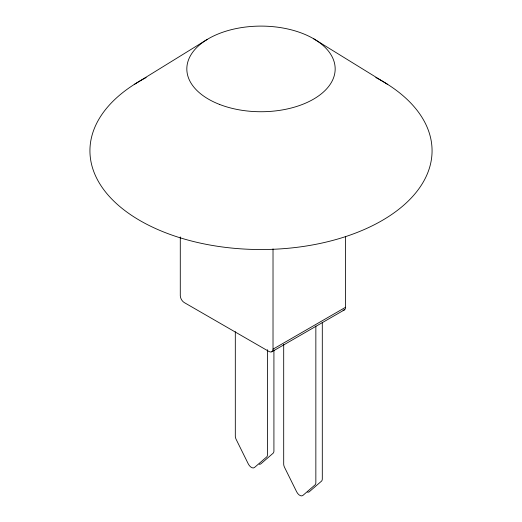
<?xml version="1.0" encoding="UTF-8"?>
<svg xmlns="http://www.w3.org/2000/svg" width="522" height="522" viewBox="0 0 522 522"><rect width="100%" height="100%" fill="white"/><g stroke="black" fill="none" stroke-linecap="round" stroke-linejoin="round"><path stroke-width="0.78" d="M207.077 39.522L134.252 84.44M180.286 236.929L180.286 295.622A5.703 3.295 60 0 0 184.318 302.603L268.987 351.489A5.703 3.295 60 0 0 273.019 349.166L345.597 307.262L345.597 236.335M271.838 351.776L344.416 309.872M313.441 38.641L387.748 84.44M322.302 322.276L322.302 478.857A5.631 3.249 60 0 1 321.428 481.225L309.331 491.704A5.631 3.249 60 0 1 307.569 492.142M315.849 326.002L315.849 482.582A5.631 3.249 60 0 1 314.975 484.951L302.884 495.43A5.631 3.249 60 0 1 296.666 491.841L284.568 467.399A5.631 3.249 60 0 1 283.694 464.019L283.694 344.422M273.919 350.04L273.919 450.923A5.631 3.249 60 0 1 273.045 453.292L260.948 463.771A5.631 3.249 60 0 1 259.186 464.208M273.019 248.89L273.019 349.166M267.466 349.694L267.466 454.649A5.631 3.249 60 0 1 266.592 457.018L254.495 467.497A5.631 3.249 60 0 1 248.283 463.901L236.185 439.459A5.631 3.249 60 0 1 235.311 436.085L235.311 331.698M375.833 77.563A171.066 98.762 0 0 1 383.938 219.442A171.066 98.762 0 0 1 138.062 219.442A171.066 98.762 0 0 1 146.167 77.563M345.597 307.262A5.703 3.295 60 0 1 343.045 310.12M219.429 104.38A74.17 42.817 0 0 0 334.98 71.977A74.17 42.817 0 0 0 228.59 30.407A74.17 42.817 0 0 0 219.429 104.38"/></g></svg>
